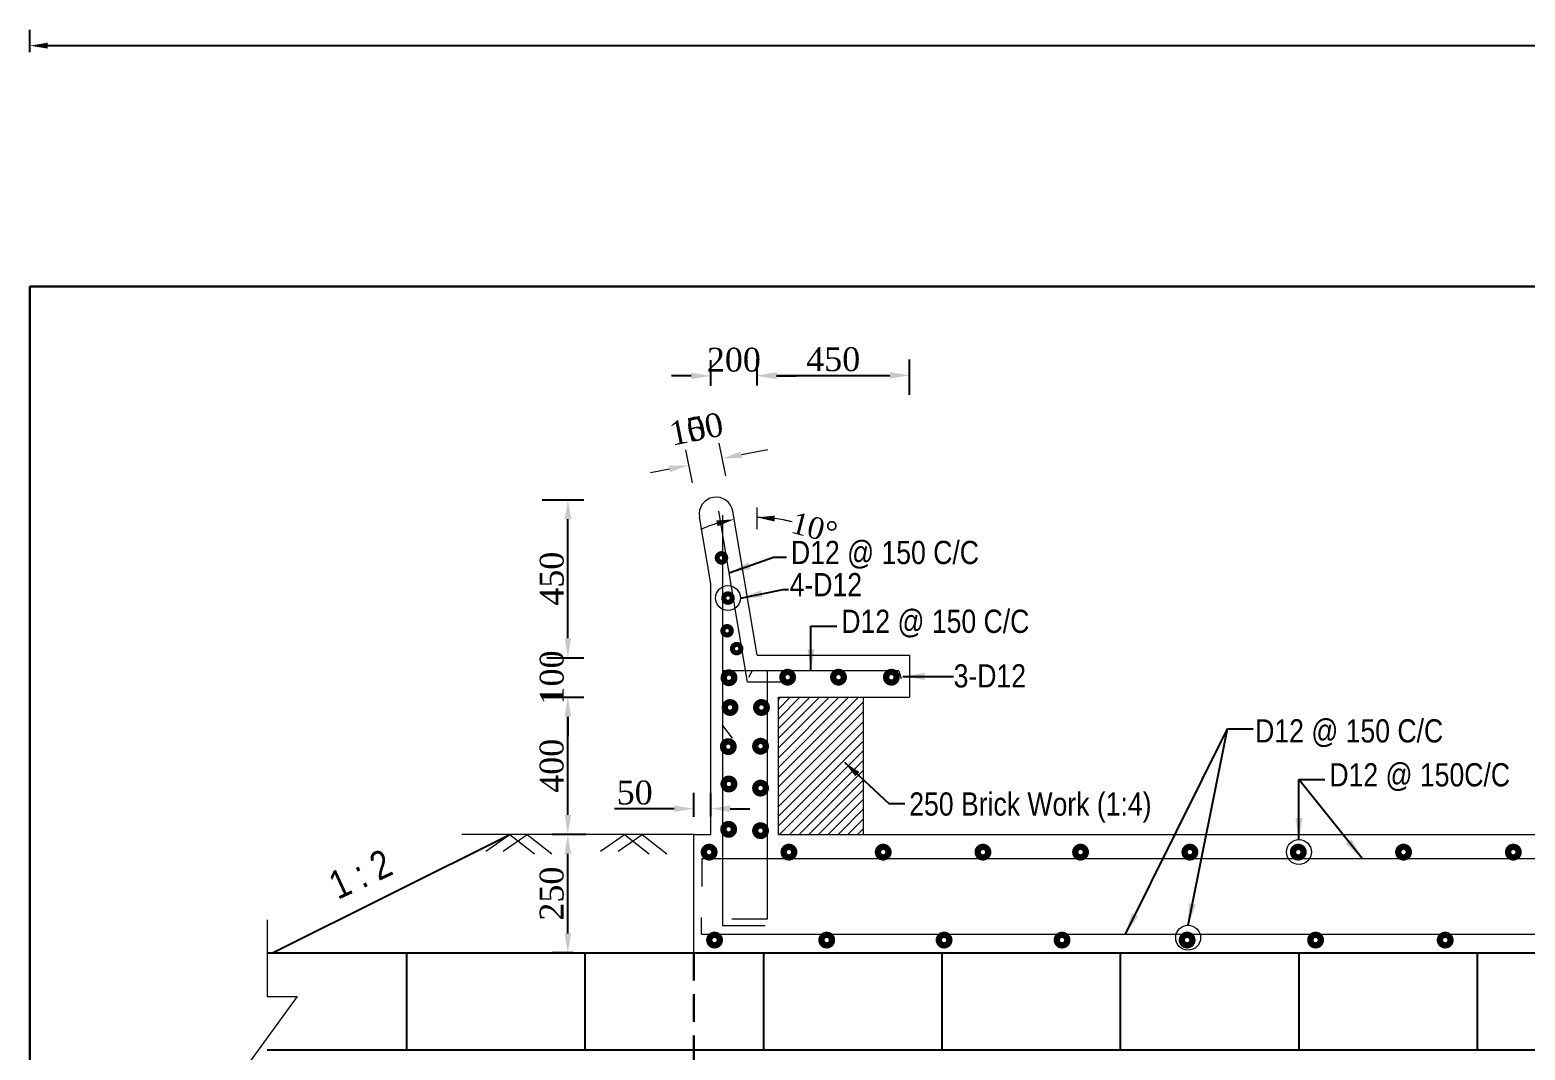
# Model space of a CAD drawing. Header units: metres. Extents: x -2434 to 11656, y -15288 to 8109.
# Drawn here: x 2619 to 2653.48, y -14004.43 to -13980.9 of the extents above; entities that cross this region are included whole.
import ezdxf

# ---------------------------------------------------------------- set-up
doc = ezdxf.new("R2010")
doc.units = ezdxf.units.M
doc.linetypes.add('DASHEDX2', pattern=[38.1, 25.4, -12.7])
doc.layers.add('Blocks', color=11, linetype='Continuous', lineweight=9)
doc.layers.add('Layer1', color=7, linetype='Continuous', lineweight=13)
doc.styles.get("Standard").update_dxf_attribs({"font": 'times.ttf'})
doc.styles.add('TIMES', font='ARIALN.TTF')
doc.dimstyles.get("Standard").update_dxf_attribs({"dimtxt": 0.5, "dimasz": 0.4075, "dimexe": 0.364, "dimexo": 0.219, "dimgap": 0.09, "dimtad": 0, "dimdec": 0, "dimlfac": 1000, "dimzin": 0, "dimdsep": 46, "dimtxsty": 'Standard', "dimcen": 0.09, "dimadec": 0, "dimazin": 0, "dimtfac": 1, "dimtdec": 0, "dimtofl": 0, "dimtmove": 0, "dimatfit": 3, "dimfxl": 1, "dimtolj": 1, "dimtzin": 0, "dimarcsym": 0})
pattern_1 = [(45, (4206.84024, -10162.06094), (-0.1122532015, 0.1122532015), [])]

# ---------------------------------------------------------------- blocks, each defined once
blk = doc.blocks.new('*D1373')
at = {"layer": 'Defpoints', "color": 0, "lineweight": -3}
for p in [(2631.403, -13999.454), (2631.878, -13999.454), (2631.745, -14002.188)]:
    blk.add_point(p, dxfattribs=at)
at = {"layer": 'Layer1', "color": 0, "lineweight": -2}
for p, q in [((2631.659, -13999.454), (2631.039, -13999.454)), ((2631.526, -14002.188), (2631.039, -14002.188))]:
    blk.add_line(p, q, dxfattribs=at)
at = {"layer": 'Layer1', "color": 7, "lineweight": -2}
blk.add_line((2631.403, -14001.738), (2631.403, -13999.904), dxfattribs=at)
at = {"layer": 'Layer1', "color": 7, "lineweight": -3}
for points in [[(2631.328, -13999.904), (2631.478, -13999.904), (2631.403, -13999.454)], [(2631.328, -14001.738), (2631.478, -14001.738), (2631.403, -14002.188)]]:
    blk.add_solid(points, dxfattribs=at)
at = {"layer": 'Layer1', "color": 0, "lineweight": 13, "insert": (2631.033, -14000.821), "char_height": 0.55, "attachment_point": 5, "rotation": 90}
blk.add_mtext('\\A1;250', dxfattribs=at)
blk = doc.blocks.new('*D1377')
at = {"layer": 'Defpoints', "color": 0, "lineweight": -3}
for p in [(2630.578, -13996.29), (2631.403, -13996.29), (2632.04, -13999.454)]:
    blk.add_point(p, dxfattribs=at)
at = {"layer": 'Layer1', "color": 0, "lineweight": -2}
for p, q in [((2630.797, -13996.29), (2631.767, -13996.29)), ((2631.821, -13999.454), (2631.039, -13999.454))]:
    blk.add_line(p, q, dxfattribs=at)
at = {"layer": 'Layer1', "color": 7, "lineweight": -2}
blk.add_line((2631.403, -13999.004), (2631.403, -13996.74), dxfattribs=at)
at = {"layer": 'Layer1', "color": 7, "lineweight": -3}
for points in [[(2631.328, -13996.74), (2631.478, -13996.74), (2631.403, -13996.29)], [(2631.328, -13999.004), (2631.478, -13999.004), (2631.403, -13999.454)]]:
    blk.add_solid(points, dxfattribs=at)
at = {"layer": 'Layer1', "color": 0, "lineweight": 13, "insert": (2631.033, -13997.872), "char_height": 0.55, "attachment_point": 5, "rotation": 90}
blk.add_mtext('\\A1;400', dxfattribs=at)
blk = doc.blocks.new('*D1378')
at = {"layer": 'Defpoints', "color": 0, "lineweight": -3}
for p in [(2630.72, -13995.378), (2631.405, -13995.378), (2630.578, -13996.29)]:
    blk.add_point(p, dxfattribs=at)
at = {"layer": 'Layer1', "color": 7, "lineweight": -2}
for p, q in [((2631.405, -13994.928), (2631.405, -13994.478)), ((2631.405, -13996.74), (2631.405, -13997.19))]:
    blk.add_line(p, q, dxfattribs=at)
at = {"layer": 'Layer1', "color": 0, "lineweight": -2}
for p, q in [((2630.939, -13995.378), (2631.769, -13995.378)), ((2630.797, -13996.29), (2631.769, -13996.29))]:
    blk.add_line(p, q, dxfattribs=at)
at = {"layer": 'Layer1', "color": 7, "lineweight": -3}
for points in [[(2631.33, -13994.928), (2631.48, -13994.928), (2631.405, -13995.378)], [(2631.33, -13996.74), (2631.48, -13996.74), (2631.405, -13996.29)]]:
    blk.add_solid(points, dxfattribs=at)
at = {"layer": 'Layer1', "color": 0, "lineweight": 13, "insert": (2631.035, -13995.834), "char_height": 0.55, "attachment_point": 5, "rotation": 90}
blk.add_mtext('\\A1;100', dxfattribs=at)
blk = doc.blocks.new('*D1379')
at = {"layer": 'Defpoints', "color": 0, "lineweight": -3}
for p in [(2630.594, -13991.735), (2631.405, -13991.735), (2630.7, -13995.378)]:
    blk.add_point(p, dxfattribs=at)
at = {"layer": 'Layer1', "color": 0, "lineweight": -2}
for p, q in [((2630.813, -13991.735), (2631.769, -13991.735)), ((2630.919, -13995.378), (2631.769, -13995.378))]:
    blk.add_line(p, q, dxfattribs=at)
at = {"layer": 'Layer1', "color": 7, "lineweight": -2}
blk.add_line((2631.405, -13994.928), (2631.405, -13992.185), dxfattribs=at)
at = {"layer": 'Layer1', "color": 7, "lineweight": -3}
for points in [[(2631.33, -13992.185), (2631.48, -13992.185), (2631.405, -13991.735)], [(2631.33, -13994.928), (2631.48, -13994.928), (2631.405, -13995.378)]]:
    blk.add_solid(points, dxfattribs=at)
at = {"layer": 'Layer1', "color": 0, "lineweight": 13, "insert": (2631.035, -13993.556), "char_height": 0.55, "attachment_point": 5, "rotation": 90}
blk.add_mtext('\\A1;450', dxfattribs=at)
blk = doc.blocks.new('*D1380')
at = {"layer": 'Defpoints', "color": 0, "lineweight": -3}
for p in [(2639.28, -13988.865), (2635.767, -13989.321), (2639.28, -13989.536)]:
    blk.add_point(p, dxfattribs=at)
at = {"layer": 'Layer1', "color": 0, "lineweight": -2}
for p, q in [((2635.767, -13989.102), (2635.767, -13988.501)), ((2639.28, -13989.317), (2639.28, -13988.501))]:
    blk.add_line(p, q, dxfattribs=at)
at = {"layer": 'Layer1', "color": 7, "lineweight": -2}
blk.add_line((2636.217, -13988.865), (2638.83, -13988.865), dxfattribs=at)
at = {"layer": 'Layer1', "color": 7, "lineweight": -3}
for points in [[(2636.217, -13988.79), (2636.217, -13988.94), (2635.767, -13988.865)], [(2638.83, -13988.79), (2638.83, -13988.94), (2639.28, -13988.865)]]:
    blk.add_solid(points, dxfattribs=at)
at = {"layer": 'Layer1', "color": 0, "lineweight": 13, "insert": (2637.524, -13988.496), "char_height": 0.55, "attachment_point": 5}
blk.add_mtext('\\A1;450', dxfattribs=at)
blk = doc.blocks.new('*D1381')
at = {"layer": 'Defpoints', "color": 0, "lineweight": -3}
for p in [(2634.698, -13998.862), (2634.307, -13999.268), (2634.698, -13999.261)]:
    blk.add_point(p, dxfattribs=at)
at = {"layer": 'Layer1', "color": 0, "lineweight": -2}
for p, q in [((2634.307, -13999.049), (2634.307, -13998.498)), ((2634.698, -13999.042), (2634.698, -13998.498))]:
    blk.add_line(p, q, dxfattribs=at)
at = {"layer": 'Layer1', "color": 7, "lineweight": -2}
for p, q in [((2633.857, -13998.862), (2632.483, -13998.862)), ((2635.148, -13998.862), (2635.598, -13998.862))]:
    blk.add_line(p, q, dxfattribs=at)
at = {"layer": 'Layer1', "color": 7, "lineweight": -3}
for points in [[(2633.857, -13998.787), (2633.857, -13998.937), (2634.307, -13998.862)], [(2635.148, -13998.787), (2635.148, -13998.937), (2634.698, -13998.862)]]:
    blk.add_solid(points, dxfattribs=at)
at = {"layer": 'Layer1', "color": 0, "lineweight": 13, "insert": (2632.945, -13998.492), "char_height": 0.55, "attachment_point": 5}
blk.add_mtext('\\A1;50', dxfattribs=at)
blk = doc.blocks.new('*D1382')
at = {"layer": 'Defpoints', "color": 0, "lineweight": -3}
for p in [(2635.767, -13988.877), (2634.698, -13989.326), (2635.767, -13989.321)]:
    blk.add_point(p, dxfattribs=at)
at = {"layer": 'Layer1', "color": 0, "lineweight": -2}
for p, q in [((2634.698, -13989.107), (2634.698, -13988.513)), ((2635.767, -13989.102), (2635.767, -13988.513))]:
    blk.add_line(p, q, dxfattribs=at)
at = {"layer": 'Layer1', "color": 7, "lineweight": -2}
for p, q in [((2634.248, -13988.877), (2633.798, -13988.877)), ((2636.217, -13988.877), (2636.667, -13988.877))]:
    blk.add_line(p, q, dxfattribs=at)
at = {"layer": 'Layer1', "color": 7, "lineweight": -3}
for points in [[(2634.248, -13988.802), (2634.248, -13988.952), (2634.698, -13988.877)], [(2636.217, -13988.802), (2636.217, -13988.952), (2635.767, -13988.877)]]:
    blk.add_solid(points, dxfattribs=at)
at = {"layer": 'Layer1', "color": 0, "lineweight": 13, "insert": (2635.233, -13988.507), "char_height": 0.55, "attachment_point": 5}
blk.add_mtext('\\A1;200', dxfattribs=at)
blk = doc.blocks.new('*D1388')
at = {"color": 0, "lineweight": -2, "ltscale": 0.5}
for p, q in [((2618.997, -13981.409), (2618.997, -13980.895)), ((2730.096, -13981.409), (2730.096, -13980.895)), ((2619.404, -13981.259), (2673.408, -13981.259)), ((2729.688, -13981.259), (2675.685, -13981.259))]:
    blk.add_line(p, q, dxfattribs=at)
at = {"color": 0, "linetype": 'Continuous', "lineweight": -3, "ltscale": 0.5}
for points in [[(2619.404, -13981.191), (2619.404, -13981.327), (2618.997, -13981.259)], [(2729.688, -13981.191), (2729.688, -13981.327), (2730.096, -13981.259)]]:
    blk.add_solid(points, dxfattribs=at)
at = {"layer": 'Defpoints', "color": 0, "linetype": 'Continuous', "lineweight": -3, "ltscale": 0.5}
for p in [(2730.096, -13981.259), (2618.997, -13986.815), (2730.096, -13986.815)]:
    blk.add_point(p, dxfattribs=at)
at = {"color": 0, "linetype": 'Continuous', "lineweight": -3, "ltscale": 0.5, "insert": (2674.546, -13981.259), "char_height": 0.5, "attachment_point": 5}
blk.add_mtext('\\A1;111099', dxfattribs=at)
blk = doc.blocks.new('*D1411')
at = {"layer": 'Defpoints', "color": 0, "lineweight": -3}
for p in [(2631.403, -13999.454), (2631.878, -13999.454), (2631.745, -14002.188)]:
    blk.add_point(p, dxfattribs=at)
at = {"layer": 'Layer1', "color": 0, "lineweight": -2}
for p, q in [((2631.659, -13999.454), (2631.039, -13999.454)), ((2631.526, -14002.188), (2631.039, -14002.188))]:
    blk.add_line(p, q, dxfattribs=at)
at = {"layer": 'Layer1', "color": 7, "lineweight": -2}
blk.add_line((2631.403, -14001.738), (2631.403, -13999.904), dxfattribs=at)
at = {"layer": 'Layer1', "color": 7, "lineweight": -3}
for points in [[(2631.328, -13999.904), (2631.478, -13999.904), (2631.403, -13999.454)], [(2631.328, -14001.738), (2631.478, -14001.738), (2631.403, -14002.188)]]:
    blk.add_solid(points, dxfattribs=at)
at = {"layer": 'Layer1', "color": 0, "lineweight": 13, "insert": (2631.033, -14000.821), "char_height": 0.55, "attachment_point": 5, "rotation": 90}
blk.add_mtext('\\A1;250', dxfattribs=at)
blk = doc.blocks.new('*D1415')
at = {"layer": 'Defpoints', "color": 0, "lineweight": -3}
for p in [(2630.578, -13996.29), (2631.403, -13996.29), (2632.04, -13999.454)]:
    blk.add_point(p, dxfattribs=at)
at = {"layer": 'Layer1', "color": 0, "lineweight": -2}
for p, q in [((2630.797, -13996.29), (2631.767, -13996.29)), ((2631.821, -13999.454), (2631.039, -13999.454))]:
    blk.add_line(p, q, dxfattribs=at)
at = {"layer": 'Layer1', "color": 7, "lineweight": -2}
blk.add_line((2631.403, -13999.004), (2631.403, -13996.74), dxfattribs=at)
at = {"layer": 'Layer1', "color": 7, "lineweight": -3}
for points in [[(2631.328, -13996.74), (2631.478, -13996.74), (2631.403, -13996.29)], [(2631.328, -13999.004), (2631.478, -13999.004), (2631.403, -13999.454)]]:
    blk.add_solid(points, dxfattribs=at)
at = {"layer": 'Layer1', "color": 0, "lineweight": 13, "insert": (2631.033, -13997.872), "char_height": 0.55, "attachment_point": 5, "rotation": 90}
blk.add_mtext('\\A1;400', dxfattribs=at)
blk = doc.blocks.new('*D1416')
at = {"layer": 'Defpoints', "color": 0, "lineweight": -3}
for p in [(2630.72, -13995.378), (2631.405, -13995.378), (2630.578, -13996.29)]:
    blk.add_point(p, dxfattribs=at)
at = {"layer": 'Layer1', "color": 7, "lineweight": -2}
for p, q in [((2631.405, -13994.928), (2631.405, -13994.478)), ((2631.405, -13996.74), (2631.405, -13997.19))]:
    blk.add_line(p, q, dxfattribs=at)
at = {"layer": 'Layer1', "color": 0, "lineweight": -2}
for p, q in [((2630.939, -13995.378), (2631.769, -13995.378)), ((2630.797, -13996.29), (2631.769, -13996.29))]:
    blk.add_line(p, q, dxfattribs=at)
at = {"layer": 'Layer1', "color": 7, "lineweight": -3}
for points in [[(2631.33, -13994.928), (2631.48, -13994.928), (2631.405, -13995.378)], [(2631.33, -13996.74), (2631.48, -13996.74), (2631.405, -13996.29)]]:
    blk.add_solid(points, dxfattribs=at)
at = {"layer": 'Layer1', "color": 0, "lineweight": 13, "insert": (2631.035, -13995.834), "char_height": 0.55, "attachment_point": 5, "rotation": 90}
blk.add_mtext('\\A1;100', dxfattribs=at)
blk = doc.blocks.new('*D1417')
at = {"layer": 'Defpoints', "color": 0, "lineweight": -3}
for p in [(2630.594, -13991.735), (2631.405, -13991.735), (2630.7, -13995.378)]:
    blk.add_point(p, dxfattribs=at)
at = {"layer": 'Layer1', "color": 0, "lineweight": -2}
for p, q in [((2630.813, -13991.735), (2631.769, -13991.735)), ((2630.919, -13995.378), (2631.769, -13995.378))]:
    blk.add_line(p, q, dxfattribs=at)
at = {"layer": 'Layer1', "color": 7, "lineweight": -2}
blk.add_line((2631.405, -13994.928), (2631.405, -13992.185), dxfattribs=at)
at = {"layer": 'Layer1', "color": 7, "lineweight": -3}
for points in [[(2631.33, -13992.185), (2631.48, -13992.185), (2631.405, -13991.735)], [(2631.33, -13994.928), (2631.48, -13994.928), (2631.405, -13995.378)]]:
    blk.add_solid(points, dxfattribs=at)
at = {"layer": 'Layer1', "color": 0, "lineweight": 13, "insert": (2631.035, -13993.556), "char_height": 0.55, "attachment_point": 5, "rotation": 90}
blk.add_mtext('\\A1;450', dxfattribs=at)
blk = doc.blocks.new('*D1418')
at = {"layer": 'Defpoints', "color": 0, "lineweight": -3}
for p in [(2639.28, -13988.865), (2635.767, -13989.321), (2639.28, -13989.536)]:
    blk.add_point(p, dxfattribs=at)
at = {"layer": 'Layer1', "color": 0, "lineweight": -2}
for p, q in [((2635.767, -13989.102), (2635.767, -13988.501)), ((2639.28, -13989.317), (2639.28, -13988.501))]:
    blk.add_line(p, q, dxfattribs=at)
at = {"layer": 'Layer1', "color": 7, "lineweight": -2}
blk.add_line((2636.217, -13988.865), (2638.83, -13988.865), dxfattribs=at)
at = {"layer": 'Layer1', "color": 7, "lineweight": -3}
for points in [[(2636.217, -13988.79), (2636.217, -13988.94), (2635.767, -13988.865)], [(2638.83, -13988.79), (2638.83, -13988.94), (2639.28, -13988.865)]]:
    blk.add_solid(points, dxfattribs=at)
at = {"layer": 'Layer1', "color": 0, "lineweight": 13, "insert": (2637.524, -13988.496), "char_height": 0.55, "attachment_point": 5}
blk.add_mtext('\\A1;450', dxfattribs=at)
blk = doc.blocks.new('*D1420')
at = {"layer": 'Defpoints', "color": 0, "lineweight": -3}
for p in [(2634.698, -13998.862), (2634.307, -13999.268), (2634.698, -13999.261)]:
    blk.add_point(p, dxfattribs=at)
at = {"layer": 'Layer1', "color": 0, "lineweight": -2}
for p, q in [((2634.307, -13999.049), (2634.307, -13998.498)), ((2634.698, -13999.042), (2634.698, -13998.498))]:
    blk.add_line(p, q, dxfattribs=at)
at = {"layer": 'Layer1', "color": 7, "lineweight": -2}
for p, q in [((2633.857, -13998.862), (2632.483, -13998.862)), ((2635.148, -13998.862), (2635.598, -13998.862))]:
    blk.add_line(p, q, dxfattribs=at)
at = {"layer": 'Layer1', "color": 7, "lineweight": -3}
for points in [[(2633.857, -13998.787), (2633.857, -13998.937), (2634.307, -13998.862)], [(2635.148, -13998.787), (2635.148, -13998.937), (2634.698, -13998.862)]]:
    blk.add_solid(points, dxfattribs=at)
at = {"layer": 'Layer1', "color": 0, "lineweight": 13, "insert": (2632.945, -13998.492), "char_height": 0.55, "attachment_point": 5}
blk.add_mtext('\\A1;50', dxfattribs=at)
blk = doc.blocks.new('*D1421')
at = {"layer": 'Defpoints', "color": 0, "lineweight": -3}
for p in [(2635.767, -13988.877), (2634.698, -13989.326), (2635.767, -13989.321)]:
    blk.add_point(p, dxfattribs=at)
at = {"layer": 'Layer1', "color": 0, "lineweight": -2}
for p, q in [((2634.698, -13989.107), (2634.698, -13988.513)), ((2635.767, -13989.102), (2635.767, -13988.513))]:
    blk.add_line(p, q, dxfattribs=at)
at = {"layer": 'Layer1', "color": 7, "lineweight": -2}
for p, q in [((2634.248, -13988.877), (2633.798, -13988.877)), ((2636.217, -13988.877), (2636.667, -13988.877))]:
    blk.add_line(p, q, dxfattribs=at)
at = {"layer": 'Layer1', "color": 7, "lineweight": -3}
for points in [[(2634.248, -13988.802), (2634.248, -13988.952), (2634.698, -13988.877)], [(2636.217, -13988.802), (2636.217, -13988.952), (2635.767, -13988.877)]]:
    blk.add_solid(points, dxfattribs=at)
at = {"layer": 'Layer1', "color": 0, "lineweight": 13, "insert": (2635.233, -13988.507), "char_height": 0.55, "attachment_point": 5}
blk.add_mtext('\\A1;200', dxfattribs=at)
blk = doc.blocks.new('*D1427')
at = {"color": 0, "lineweight": -2, "ltscale": 0.5}
for p, q in [((2618.997, -13981.409), (2618.997, -13980.895)), ((2730.096, -13981.409), (2730.096, -13980.895)), ((2619.404, -13981.259), (2673.408, -13981.259)), ((2729.688, -13981.259), (2675.685, -13981.259))]:
    blk.add_line(p, q, dxfattribs=at)
at = {"color": 0, "linetype": 'Continuous', "lineweight": -3, "ltscale": 0.5}
for points in [[(2619.404, -13981.191), (2619.404, -13981.327), (2618.997, -13981.259)], [(2729.688, -13981.191), (2729.688, -13981.327), (2730.096, -13981.259)]]:
    blk.add_solid(points, dxfattribs=at)
at = {"layer": 'Defpoints', "color": 0, "linetype": 'Continuous', "lineweight": -3, "ltscale": 0.5}
for p in [(2730.096, -13981.259), (2618.997, -13986.815), (2730.096, -13986.815)]:
    blk.add_point(p, dxfattribs=at)
at = {"color": 0, "linetype": 'Continuous', "lineweight": -3, "ltscale": 0.5, "insert": (2674.546, -13981.259), "char_height": 0.5, "attachment_point": 5}
blk.add_mtext('\\A1;111099', dxfattribs=at)

msp = doc.modelspace()

# ---------------------------------------------------------------- hatches: boundary and pattern name
at = {"layer": 'Layer1', "lineweight": 5}
h = msp.add_hatch(dxfattribs=at)
h.set_pattern_fill('LINE', scale=0.05, angle=45, style=0)
h.set_pattern_definition(pattern_1)
h.paths.add_polyline_path([(2636.260476, -13999.453782), (2638.213601, -13999.453782), (2638.213601, -13996.290476), (2636.260476, -13996.290476)])
h = msp.add_hatch(dxfattribs=at)
h.set_pattern_fill('LINE', scale=0.05, angle=45, style=0)
h.set_pattern_definition(pattern_1)
h.paths.add_polyline_path([(2636.260476, -13999.453782), (2638.213601, -13999.453782), (2638.213601, -13996.290476), (2636.260476, -13996.290476)])

# ---------------------------------------------------------------- linework, layer by layer
at = {"color": 0, "linetype": 'Continuous', "lineweight": -3, "ltscale": 0.5}
for p, q in [((2624.595303, -14002.188157), (2630.064053, -13999.453782)), ((2624.470265, -14002.188157), (2672.714361, -14002.188157)), ((2624.470265, -14002.188157), (2672.714361, -14002.188157)), ((2627.683635, -14002.188157), (2627.683635, -14004.425428)), ((2627.683635, -14002.188157), (2627.683635, -14004.425428)), ((2631.798803, -14002.188157), (2631.798803, -14004.425428)), ((2631.798803, -14002.188157), (2631.798803, -14004.425428)), ((2635.91397, -14002.188157), (2635.91397, -14004.425428)), ((2635.91397, -14002.188157), (2635.91397, -14004.425428)), ((2640.029138, -14002.188157), (2640.029138, -14004.425428)), ((2640.029138, -14002.188157), (2640.029138, -14004.425428)), ((2644.144306, -14002.188157), (2644.144306, -14004.425428)), ((2644.144306, -14002.188157), (2644.144306, -14004.425428)), ((2648.259474, -14002.188157), (2648.259474, -14004.425428)), ((2648.259474, -14002.188157), (2648.259474, -14004.425428)), ((2652.374642, -14002.188157), (2652.374642, -14004.425428)), ((2652.374642, -14002.188157), (2652.374642, -14004.425428)), ((2624.470265, -14004.425428), (2672.806424, -14004.425428)), ((2624.470265, -14004.425428), (2672.806424, -14004.425428))]:
    msp.add_line(p, q, dxfattribs=at)
at = {"layer": 'Blocks', "color": 0, "linetype": 'ByBlock', "lineweight": 13, "ltscale": 0.5}
for p, q in [((2634.968137, -13992.087766), (2634.968137, -14001.555581)), ((2634.968137, -13992.087766), (2634.968137, -14001.555581)), ((2635.767097, -13992.416848), (2635.767097, -13991.915326)), ((2635.767097, -13992.416848), (2635.767097, -13991.915326)), ((2639.280342, -13995.318454), (2639.280342, -13996.290476)), ((2639.280342, -13995.318454), (2639.280342, -13996.290476)), ((2639.039209, -13995.684083), (2634.968137, -13995.684083)), ((2639.039209, -13995.684083), (2634.968137, -13995.684083)), ((2636.55976, -13995.941723), (2635.547814, -13995.941723)), ((2636.55976, -13995.941723), (2635.547814, -13995.941723)), ((2635.65833, -13995.684083), (2635.56801, -13995.834204)), ((2635.65833, -13995.684083), (2635.56801, -13995.834204)), ((2635.997183, -13995.684083), (2635.997183, -14001.412176)), ((2635.997183, -13995.684083), (2635.997183, -14001.412176)), ((2639.039209, -13995.684083), (2639.088905, -13995.854608)), ((2639.039209, -13995.684083), (2639.088905, -13995.854608)), ((2638.215402, -13996.290476), (2638.215402, -13999.453782)), ((2638.215402, -13996.290476), (2638.215402, -13999.453782)), ((2634.968137, -13996.944923), (2635.194447, -13997.231455)), ((2634.968137, -13996.944923), (2635.194447, -13997.231455)), ((2634.307351, -13999.453782), (2628.958756, -13999.453782)), ((2634.307351, -13999.453782), (2628.958756, -13999.453782)), ((2634.497067, -14000.008811), (2634.497067, -14000.659699)), ((2634.497067, -14000.008811), (2634.497067, -14000.659699)), ((2634.489626, -14001.752279), (2634.489626, -14001.374812)), ((2634.489626, -14001.752279), (2634.489626, -14001.374812)), ((2635.997183, -14001.412176), (2635.183743, -14001.412176)), ((2635.997183, -14001.412176), (2635.183743, -14001.412176)), ((2634.968137, -14001.555581), (2635.95554, -14001.555581)), ((2634.968137, -14001.555581), (2635.95554, -14001.555581))]:
    msp.add_line(p, q, dxfattribs=at)
for points in [[(2629.508474, -13999.840007), (2630.064053, -13999.453782), (2630.630795, -13999.906598)], [(2629.508474, -13999.840007), (2630.064053, -13999.453782), (2630.630795, -13999.906598)], [(2629.908491, -13999.840007), (2630.464071, -13999.453782), (2631.030812, -13999.906598)], [(2629.908491, -13999.840007), (2630.464071, -13999.453782), (2631.030812, -13999.906598)], [(2632.153185, -13999.840007), (2632.708764, -13999.453782), (2633.275506, -13999.906598)], [(2632.153185, -13999.840007), (2632.708764, -13999.453782), (2633.275506, -13999.906598)], [(2632.564365, -13999.840007), (2633.119944, -13999.453782), (2633.686686, -13999.906598)], [(2632.564365, -13999.840007), (2633.119944, -13999.453782), (2633.686686, -13999.906598)]]:
    msp.add_lwpolyline(points, dxfattribs=at)
at = {"layer": 'Blocks', "color": 0, "lineweight": 13, "ltscale": 0.05}
msp.add_lwpolyline([(2624.470265, -14001.424726), (2624.470265, -14003.194899), (2625.162809, -14003.194899), (2623.769334, -14005.108766), (2624.470265, -14005.108766), (2624.470265, -14009.21456)], dxfattribs=at)
msp.add_lwpolyline([(2624.470265, -14001.424726), (2624.470265, -14003.194899), (2625.162809, -14003.194899), (2623.769334, -14005.108766), (2624.470265, -14005.108766), (2624.470265, -14009.21456)], dxfattribs=at)
at = {"layer": 'Blocks', "color": 0, "linetype": 'ByBlock', "lineweight": 13, "ltscale": 0.5}
for centre in [(2635.097411, -13994.003209), (2635.097411, -13994.003209), (2648.265671, -13999.861852), (2648.265671, -13999.861852), (2645.70983, -14001.837754), (2645.70983, -14001.837754)]:
    msp.add_circle(centre, 0.287312, dxfattribs=at)
for start, end in [(75.2568308, 90), (75.2568308, 90), (75.2873677, 82.6436838), (75.2873677, 82.6436838), (106.9136152, 114.2699314), (106.9136152, 114.2699314)]:
    msp.add_arc((2635.767097, -13995.318454), 3.176056, start, end, dxfattribs=at)
for points in [[(2634.827539, -13992.213667), (2634.858638, -13992.345892), (2635.239764, -13992.186481)], [(2634.827539, -13992.213667), (2634.858638, -13992.345892), (2635.239764, -13992.186481)], [(2636.169401, -13992.236316), (2636.178115, -13992.100762), (2635.767097, -13992.142397)], [(2636.169401, -13992.236316), (2636.178115, -13992.100762), (2635.767097, -13992.142397)]]:
    msp.add_solid(points, dxfattribs=at)
at = {"layer": 'Layer1', "color": 7, "lineweight": 13}
for p, q in [((2635.044987, -13991.186211), (2634.892765, -13990.425513)), ((2635.044987, -13991.186211), (2634.892765, -13990.425513)), ((2634.274834, -13991.347928), (2634.121149, -13990.57992)), ((2634.274834, -13991.347928), (2634.121149, -13990.57992)), ((2635.405441, -13990.694139), (2636.017308, -13990.571699)), ((2635.405441, -13990.694139), (2636.017308, -13990.571699)), ((2633.751321, -13991.025142), (2633.310068, -13991.11344)), ((2633.751321, -13991.025142), (2633.310068, -13991.11344)), ((2634.697976, -13993.674018), (2634.438056, -13992.130285)), ((2634.697976, -13993.674018), (2634.438056, -13992.130285)), ((2635.547814, -13995.941723), (2634.884238, -13992.000571)), ((2635.547814, -13995.941723), (2634.884238, -13992.000571)), ((2635.767097, -13995.318454), (2635.208462, -13992.000571)), ((2635.767097, -13995.318454), (2635.208462, -13992.000571)), ((2634.697976, -13999.453782), (2634.697976, -13993.674018)), ((2634.697976, -13999.453782), (2634.697976, -13993.674018)), ((2635.767097, -13995.318454), (2639.280342, -13995.318454)), ((2635.767097, -13995.318454), (2639.280342, -13995.318454)), ((2636.260476, -13996.290476), (2639.280342, -13996.290476)), ((2636.260476, -13999.453782), (2636.260476, -13996.290476)), ((2636.260476, -13996.290476), (2639.280342, -13996.290476)), ((2636.260476, -13999.453782), (2636.260476, -13996.290476)), ((2634.307351, -13999.453782), (2634.697976, -13999.453782)), ((2634.307351, -14002.188157), (2634.307351, -13999.453782)), ((2634.307351, -13999.453782), (2634.697976, -13999.453782)), ((2634.307351, -14002.188157), (2634.307351, -13999.453782)), ((2636.260476, -13999.453782), (2660.479226, -13999.453782)), ((2636.260476, -13999.453782), (2660.479226, -13999.453782)), ((2634.497067, -14000.008811), (2662.214363, -14000.008811)), ((2634.497067, -14000.008811), (2662.214363, -14000.008811)), ((2634.489626, -14001.752279), (2662.207023, -14001.752279)), ((2634.489626, -14001.752279), (2662.207023, -14001.752279)), ((2634.307351, -14002.188157), (2662.432351, -14002.188157)), ((2634.307351, -14002.188157), (2662.432351, -14002.188157))]:
    msp.add_line(p, q, dxfattribs=at)
at = {"layer": 'Layer1', "color": 7, "linetype": 'DASHEDX2', "lineweight": 30, "ltscale": 0.025}
msp.add_line((2634.307351, -14002.188157), (2634.307351, -14009.156336), dxfattribs=at)
msp.add_line((2634.307351, -14002.188157), (2634.307351, -14009.156336), dxfattribs=at)
at = {"layer": 'Layer1', "color": 7, "lineweight": 30}
msp.add_lwpolyline([(2706.453636, -14064.177048), (2618.996697, -14064.177048), (2618.996697, -13986.815302), (2730.095777, -13986.815302), (2730.095777, -14047.700237), (2730.095777, -14061.654818), (2730.095777, -14064.177048)], close=True, dxfattribs=at)
msp.add_lwpolyline([(2706.453636, -14064.177048), (2618.996697, -14064.177048), (2618.996697, -13986.815302), (2730.095777, -13986.815302), (2730.095777, -14047.700237), (2730.095777, -14061.654818), (2730.095777, -14064.177048)], close=True, dxfattribs=at)
at = {"layer": 'Layer1', "color": 7, "lineweight": 13}
for points, const_width in [([(2635.005183, -13993.075452, -1), (2634.888402, -13993.075452, -1)], 0.194634), ([(2635.005183, -13993.075452, -1), (2634.888402, -13993.075452, -1)], 0.194634), ([(2635.155801, -13994.003209, -1), (2635.03902, -13994.003209, -1)], 0.194634), ([(2635.155801, -13994.003209, -1), (2635.03902, -13994.003209, -1)], 0.194634), ([(2635.134811, -13994.757058, -1), (2635.018031, -13994.757058, -1)], 0.194634), ([(2635.134811, -13994.757058, -1), (2635.018031, -13994.757058, -1)], 0.194634), ([(2635.355829, -13995.169074, -1), (2635.239049, -13995.169074, -1)], 0.194634), ([(2635.355829, -13995.169074, -1), (2635.239049, -13995.169074, -1)], 0.194634), ([(2635.192625, -13995.840986, -1), (2635.046649, -13995.840986, -1)], 0.243292), ([(2635.192625, -13995.840986, -1), (2635.046649, -13995.840986, -1)], 0.243292), ([(2636.545741, -13995.828611, -1), (2636.399765, -13995.828611, -1)], 0.243292), ([(2636.545741, -13995.828611, -1), (2636.399765, -13995.828611, -1)], 0.243292), ([(2637.719186, -13995.828611, -1), (2637.57321, -13995.828611, -1)], 0.243292), ([(2637.719186, -13995.828611, -1), (2637.57321, -13995.828611, -1)], 0.243292), ([(2638.938453, -13995.828611, -1), (2638.792478, -13995.828611, -1)], 0.243292), ([(2638.938453, -13995.828611, -1), (2638.792478, -13995.828611, -1)], 0.243292), ([(2635.217702, -13996.526718, -1), (2635.071727, -13996.526718, -1)], 0.243292), ([(2635.217702, -13996.526718, -1), (2635.071727, -13996.526718, -1)], 0.243292), ([(2635.941739, -13996.526718, -1), (2635.795764, -13996.526718, -1)], 0.243292), ([(2635.941739, -13996.526718, -1), (2635.795764, -13996.526718, -1)], 0.243292), ([(2635.177639, -13997.429811, -1), (2635.031664, -13997.429811, -1)], 0.243292), ([(2635.177639, -13997.429811, -1), (2635.031664, -13997.429811, -1)], 0.243292), ([(2635.921096, -13997.42062, -1), (2635.775121, -13997.42062, -1)], 0.243292), ([(2635.921096, -13997.42062, -1), (2635.775121, -13997.42062, -1)], 0.243292), ([(2635.190892, -13998.291816, -1), (2635.044916, -13998.291816, -1)], 0.243292), ([(2635.190892, -13998.291816, -1), (2635.044916, -13998.291816, -1)], 0.243292), ([(2635.921096, -13998.38671, -1), (2635.775121, -13998.38671, -1)], 0.243292), ([(2635.921096, -13998.38671, -1), (2635.775121, -13998.38671, -1)], 0.243292), ([(2635.185999, -13999.33825, -1), (2635.040023, -13999.33825, -1)], 0.243292), ([(2635.185999, -13999.33825, -1), (2635.040023, -13999.33825, -1)], 0.243292), ([(2635.921096, -13999.368167, -1), (2635.775121, -13999.368167, -1)], 0.243292), ([(2635.921096, -13999.368167, -1), (2635.775121, -13999.368167, -1)], 0.243292), ([(2634.735724, -13999.86377, -1), (2634.589749, -13999.86377, -1)], 0.243292), ([(2634.735724, -13999.86377, -1), (2634.589749, -13999.86377, -1)], 0.243292), ([(2636.575253, -13999.86377, -1), (2636.429277, -13999.86377, -1)], 0.243292), ([(2636.575253, -13999.86377, -1), (2636.429277, -13999.86377, -1)], 0.243292), ([(2638.750015, -13999.86377, -1), (2638.604039, -13999.86377, -1)], 0.243292), ([(2638.750015, -13999.86377, -1), (2638.604039, -13999.86377, -1)], 0.243292), ([(2641.050267, -13999.86377, -1), (2640.904291, -13999.86377, -1)], 0.243292), ([(2641.050267, -13999.86377, -1), (2640.904291, -13999.86377, -1)], 0.243292), ([(2643.301637, -13999.86377, -1), (2643.155662, -13999.86377, -1)], 0.243292), ([(2643.301637, -13999.86377, -1), (2643.155662, -13999.86377, -1)], 0.243292), ([(2645.823611, -13999.86377, -1), (2645.677636, -13999.86377, -1)], 0.243292), ([(2645.823611, -13999.86377, -1), (2645.677636, -13999.86377, -1)], 0.243292), ([(2648.323005, -13999.86377, -1), (2648.177029, -13999.86377, -1)], 0.243292), ([(2648.323005, -13999.86377, -1), (2648.177029, -13999.86377, -1)], 0.243292), ([(2650.750989, -13999.86377, -1), (2650.605013, -13999.86377, -1)], 0.243292), ([(2650.750989, -13999.86377, -1), (2650.605013, -13999.86377, -1)], 0.243292), ([(2653.283921, -13999.86377, -1), (2653.137945, -13999.86377, -1)], 0.243292), ([(2653.283921, -13999.86377, -1), (2653.137945, -13999.86377, -1)], 0.243292), ([(2634.860144, -14001.892649, -1), (2634.714168, -14001.892649, -1)], 0.243292), ([(2634.860144, -14001.892649, -1), (2634.714168, -14001.892649, -1)], 0.243292), ([(2637.447258, -14001.892649, -1), (2637.301282, -14001.892649, -1)], 0.243292), ([(2637.447258, -14001.892649, -1), (2637.301282, -14001.892649, -1)], 0.243292), ([(2640.154102, -14001.892649, -1), (2640.008126, -14001.892649, -1)], 0.243292), ([(2640.154102, -14001.892649, -1), (2640.008126, -14001.892649, -1)], 0.243292), ([(2642.875217, -14001.892649, -1), (2642.729242, -14001.892649, -1)], 0.243292), ([(2642.875217, -14001.892649, -1), (2642.729242, -14001.892649, -1)], 0.243292), ([(2645.759745, -14001.892649, -1), (2645.613769, -14001.892649, -1)], 0.243292), ([(2645.759745, -14001.892649, -1), (2645.613769, -14001.892649, -1)], 0.243292), ([(2648.722716, -14001.892649, -1), (2648.576741, -14001.892649, -1)], 0.243292), ([(2648.722716, -14001.892649, -1), (2648.576741, -14001.892649, -1)], 0.243292), ([(2651.711733, -14001.892649, -1), (2651.565758, -14001.892649, -1)], 0.243292), ([(2651.711733, -14001.892649, -1), (2651.565758, -14001.892649, -1)], 0.243292)]:
    msp.add_lwpolyline(points, format="xyb", close=True, dxfattribs=dict(at, const_width=const_width))
msp.add_arc((2634.823259, -13992.065428), 0.390625, 9.5572991, 189.5572991, dxfattribs=at)
msp.add_arc((2634.823259, -13992.065428), 0.390625, 9.5572991, 189.5572991, dxfattribs=at)
for points in [[(2635.390724, -13990.620597), (2635.420157, -13990.767681), (2634.964188, -13990.782437)], [(2635.390724, -13990.620597), (2635.420157, -13990.767681), (2634.964188, -13990.782437)], [(2633.736604, -13990.9516), (2633.766037, -13991.098684), (2634.192573, -13990.936844)], [(2633.736604, -13990.9516), (2633.766037, -13991.098684), (2634.192573, -13990.936844)]]:
    msp.add_solid(points, dxfattribs=at)

# ---------------------------------------------------------------- texts
at = {"layer": 'Blocks', "color": 0, "linetype": 'ByBlock', "lineweight": 13}
msp.add_text('10° ', height=0.5, rotation=345.2568308, dxfattribs=at).set_placement((2636.516208, -13992.485437))
msp.add_text('10° ', height=0.5, rotation=345.2568308, dxfattribs=at).set_placement((2636.516208, -13992.485437))
at = {"layer": 'Layer1', "color": 7, "lineweight": 13, "insert": (2634.364168, -13990.101071), "char_height": 0.55, "attachment_point": 5, "rotation": 11.3158973}
for s in ['\\A1;150', '\\A1;100']:
    msp.add_mtext(s, dxfattribs=at)
at = {"layer": 'Layer1', "color": 7, "lineweight": 13, "char_height": 0.5352435, "width": 5.87162151, "attachment_point": 1, "style": 'TIMES'}
for s, insert in [('D12 @ 150 C/C', (2636.549893, -13992.682927)), ('D12 @ 150 C/C', (2636.549893, -13992.682927)), ('4-D12', (2636.519362, -13993.42546)), ('4-D12', (2636.519362, -13993.42546)), ('D12 @ 150 C/C', (2637.711768, -13994.270659)), ('D12 @ 150 C/C', (2637.711768, -13994.270659)), ('3-D12', (2640.301597, -13995.529443)), ('3-D12', (2640.301597, -13995.529443)), ('D12 @ 150 C/C', (2647.255811, -13996.798363)), ('D12 @ 150 C/C', (2647.255811, -13996.798363)), ('D12 @ 150C/C', (2648.968095, -13997.812078)), ('D12 @ 150C/C', (2648.968095, -13997.812078)), ('250 Brick Work (1:4)', (2639.277649, -13998.485939)), ('250 Brick Work (1:4)', (2639.277649, -13998.485939))]:
    msp.add_mtext(s, dxfattribs=dict(at, insert=insert))
at = {"layer": 'Layer1', "color": 7, "lineweight": 30, "insert": (2625.824445, -14000.378618), "char_height": 0.65, "width": 11.06858846, "attachment_point": 1, "rotation": 24.7876282, "style": 'TIMES'}
msp.add_mtext('1 : 2', dxfattribs=at)

# ---------------------------------------------------------------- dimensions: what is measured, and where the dimension line sits
at = {"color": 0, "linetype": 'Continuous', "lineweight": -3, "ltscale": 0.5}
for picture in ['*D1388', '*D1427']:
    dim = msp.add_linear_dim(base=(2730.095777, -13981.259399), p1=(2618.996697, -13986.815302), p2=(2730.095777, -13986.815302), dimstyle='Standard', override={"dimfxl": 0.15, "dimfxlon": 1}, dxfattribs=at)
    dim.commit()
    dim.dimension.update_dxf_attribs({"geometry": picture, "text_midpoint": (2674.546237, -13981.259399)})
at = {"layer": 'Layer1', "color": 7, "lineweight": 13}
for base, p1, p2, text, picture, middle in [((2635.767097, -13988.877014), (2634.697976, -13989.326446), (2635.767097, -13989.321432), '200', '*D1382', (2635.232536, -13988.877014)), ((2635.767097, -13988.877014), (2634.697976, -13989.326446), (2635.767097, -13989.321432), '200', '*D1421', (2635.232536, -13988.877014)), ((2634.697976, -13998.861633), (2634.307351, -13999.267567), (2634.697976, -13999.260723), '50', '*D1381', (2632.945199, -13998.861633)), ((2634.697976, -13998.861633), (2634.307351, -13999.267567), (2634.697976, -13999.260723), '50', '*D1420', (2632.945199, -13998.861633))]:
    dim = msp.add_linear_dim(base=base, p1=p1, p2=p2, text=text, dimstyle='Standard', override={"dimtxt": 0.55, "dimasz": 0.45, "dimtad": 1, "dimdec": 2, "dimrnd": 0.002, "dimpost": 'm', "dimcen": 0.05, "dimclrd": 7, "dimadec": 1, "dimtdec": 2, "dimfrac": 2}, dxfattribs=at)
    dim.commit()
    dim.dimension.update_dxf_attribs({"geometry": picture, "text_midpoint": middle, "dimtype": 160})
for picture in ['*D1380', '*D1418']:
    dim = msp.add_linear_dim(base=(2639.280342, -13988.865289), p1=(2635.767097, -13989.321432), p2=(2639.280342, -13989.535755), text='450', dimstyle='Standard', override={"dimtxt": 0.55, "dimasz": 0.45, "dimtad": 1, "dimdec": 2, "dimrnd": 0.002, "dimpost": 'm', "dimcen": 0.05, "dimclrd": 7, "dimadec": 1, "dimtdec": 2, "dimfrac": 2}, dxfattribs=at)
    dim.commit()
    dim.dimension.update_dxf_attribs({"geometry": picture, "text_midpoint": (2637.52372, -13988.495531)})
for base, p1, p2, text, picture, middle in [((2631.405121, -13991.734558), (2630.699681, -13995.378209), (2630.594121, -13991.734558), '450', '*D1379', (2631.035363, -13993.556384)), ((2631.405121, -13991.734558), (2630.699681, -13995.378209), (2630.594121, -13991.734558), '450', '*D1417', (2631.035363, -13993.556384)), ((2631.402912, -13996.290476), (2632.039826, -13999.453782), (2630.577688, -13996.290476), '400', '*D1377', (2631.033153, -13997.872129)), ((2631.402912, -13996.290476), (2632.039826, -13999.453782), (2630.577688, -13996.290476), '400', '*D1415', (2631.033153, -13997.872129)), ((2631.402912, -13999.453782), (2631.74469, -14002.188157), (2631.877906, -13999.453782), '250', '*D1373', (2631.033153, -14000.820969)), ((2631.402912, -13999.453782), (2631.74469, -14002.188157), (2631.877906, -13999.453782), '250', '*D1411', (2631.033153, -14000.820969))]:
    dim = msp.add_linear_dim(base=base, p1=p1, p2=p2, angle=90, text=text, dimstyle='Standard', override={"dimtxt": 0.55, "dimasz": 0.45, "dimtad": 1, "dimdec": 2, "dimrnd": 0.002, "dimpost": 'm', "dimcen": 0.05, "dimclrd": 7, "dimadec": 1, "dimtdec": 2, "dimfrac": 2}, dxfattribs=at)
    dim.commit()
    dim.dimension.update_dxf_attribs({"geometry": picture, "text_midpoint": middle})
for picture in ['*D1378', '*D1416']:
    dim = msp.add_linear_dim(base=(2631.405121, -13995.378209), p1=(2630.577688, -13996.290476), p2=(2630.720324, -13995.378209), angle=90, text='100', dimstyle='Standard', override={"dimtxt": 0.55, "dimasz": 0.45, "dimtad": 1, "dimdec": 2, "dimrnd": 0.002, "dimpost": 'm', "dimcen": 0.05, "dimclrd": 7, "dimadec": 1, "dimtdec": 2, "dimfrac": 2}, dxfattribs=at)
    dim.commit()
    dim.dimension.update_dxf_attribs({"geometry": picture, "text_midpoint": (2631.405121, -13995.834343), "dimtype": 160})

# ---------------------------------------------------------------- leaders
at = {"layer": 'Blocks', "color": 0, "linetype": 'ByBlock', "lineweight": 13, "ltscale": 0.5}
msp.add_leader([(2637.781408, -13997.788011), (2638.808891, -13998.738845), (2639.178104, -13998.738845)], dimstyle='Standard', override={"dimgap": 0.09, "dimtad": 0, "dimdec": 2, "dimlfac": 1, "dimpost": ' m', "dimtdec": 2, "dimfxl": 0.12, "dimfxlon": 1}, dxfattribs=at)
msp.add_leader([(2637.781408, -13997.788011), (2638.808891, -13998.738845), (2639.178104, -13998.738845)], dimstyle='Standard', override={"dimgap": 0.09, "dimtad": 0, "dimdec": 2, "dimlfac": 1, "dimpost": ' m', "dimtdec": 2, "dimfxl": 0.12, "dimfxlon": 1}, dxfattribs=at)
at = {"layer": 'Layer1', "color": 7, "lineweight": 13}
for points in [[(2635.123549, -13993.421903), (2636.145631, -13993.062463), (2636.442845, -13993.062463)], [(2635.123549, -13993.421903), (2636.145631, -13993.062463), (2636.442845, -13993.062463)], [(2635.384723, -13994.003209), (2636.366108, -13993.804996), (2636.495318, -13993.804996)], [(2635.384723, -13994.003209), (2636.366108, -13993.804996), (2636.495318, -13993.804996)], [(2637.010292, -13995.684083), (2637.010292, -13994.650196), (2637.604719, -13994.650196)], [(2637.010292, -13995.684083), (2637.010292, -13994.650196), (2637.604719, -13994.650196)], [(2639.132332, -13995.811407), (2640.295277, -13995.811407)], [(2639.132332, -13995.811407), (2640.295277, -13995.811407)], [(2644.265116, -14001.752279), (2646.615699, -13997.022683), (2647.210126, -13997.022683)], [(2644.265116, -14001.752279), (2646.615699, -13997.022683), (2647.210126, -13997.022683)], [(2645.70983, -14001.550442), (2646.615699, -13997.022683), (2647.210126, -13997.022683)], [(2645.70983, -14001.550442), (2646.615699, -13997.022683), (2647.210126, -13997.022683)], [(2648.26662, -13999.574542), (2648.26662, -13998.191614), (2648.861047, -13998.191614)], [(2648.26662, -13999.574542), (2648.26662, -13998.191614), (2648.861047, -13998.191614)], [(2649.723116, -14000.008811), (2648.26662, -13998.191614)]]:
    msp.add_leader(points, dimstyle='Standard', override={"dimtxt": 0.75, "dimasz": 0.5, "dimdec": 2, "dimrnd": 0.002, "dimpost": 'm', "dimcen": 0.05, "dimclrd": 7, "dimadec": 1, "dimtdec": 2, "dimfrac": 2}, dxfattribs=at)

doc.saveas('drawing.dxf')
